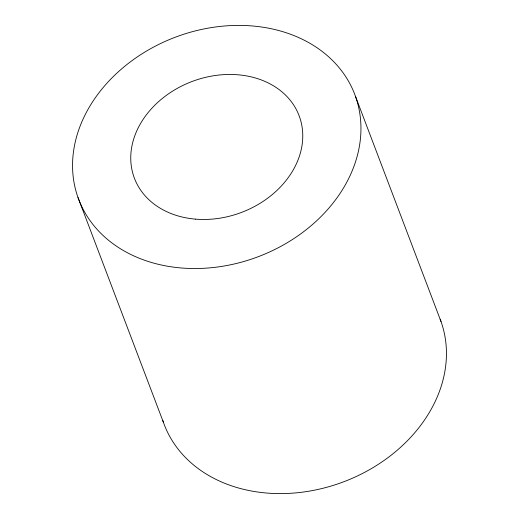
<?xml version="1.0" encoding="UTF-8"?>
<svg xmlns="http://www.w3.org/2000/svg" width="519" height="519" viewBox="0 0 519 519"><rect width="100%" height="100%" fill="white"/><g stroke="black" fill="none" stroke-linecap="round" stroke-linejoin="round"><path stroke-width="0.78" d="M355.509 96.443A147.675 117.313 -20.8 0 1 181.358 267.979A147.675 117.313 -20.8 0 1 113.389 76.468A147.675 117.313 -20.8 0 1 355.509 96.443L441.007 321.514M77.993 197.486L163.491 422.557M440.17 319.263A147.675 117.313 -20.8 0 1 341.528 482.592A147.675 117.313 -20.8 0 1 162.732 420.338M195.644 219.148A88.087 69.981 -20.8 0 0 299.521 116.833A88.087 69.981 -20.8 0 0 155.097 104.916A88.087 69.981 -20.8 0 0 195.644 219.148"/></g></svg>
